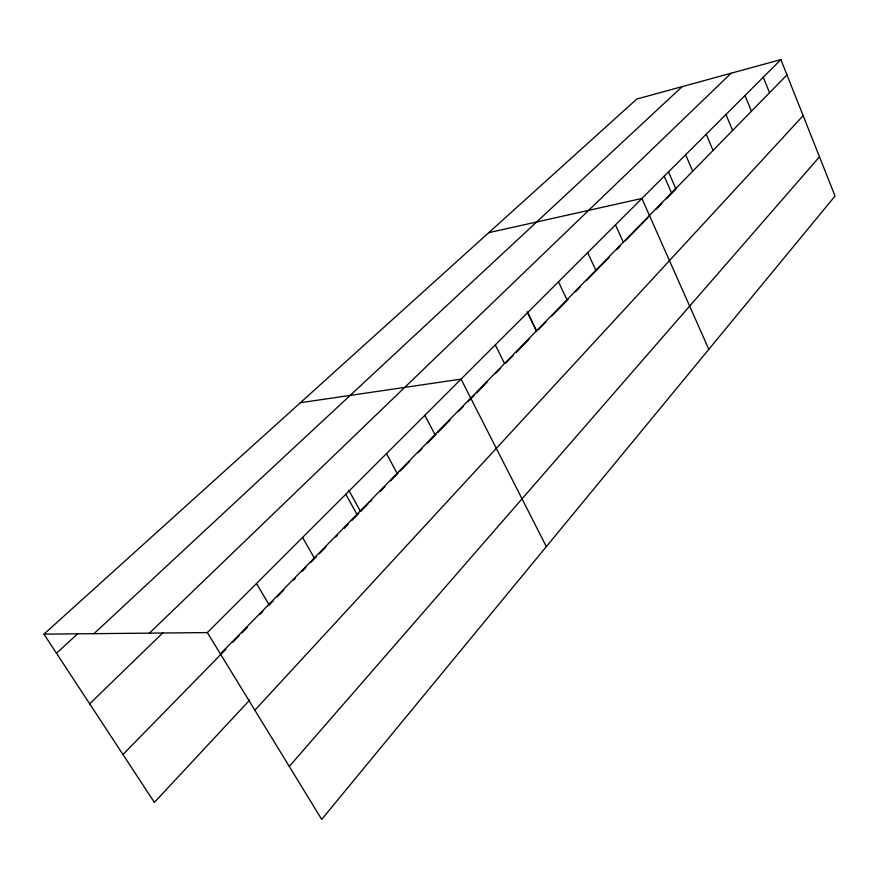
<?xml version="1.0" encoding="UTF-8"?>
<svg xmlns="http://www.w3.org/2000/svg" width="879" height="879" viewBox="0 0 879 879"><rect width="100%" height="100%" fill="white"/><g stroke="black" fill="none" stroke-linecap="round" stroke-linejoin="round"><path stroke-width="1.32" d="M289.29 766.444L819.481 156.847M254.866 710.199L803.142 115.665M249.746 700.003L154.374 802.395L43.95 634.155L636.846 99.019L780.893 59.607L835.05 196.05L321.703 819.393L207.345 632.583L43.95 634.155M220.398 653.91L786.969 74.913M122.961 754.523L225.925 649.24M232.506 642.505L239.088 635.781M241.912 632.891L247.548 627.123M259.931 614.465L262.799 611.531M268.556 605.653L273.336 600.753M277.171 596.83L283.884 589.974M293.454 580.184L295.366 578.228M302.068 571.372L305.892 567.46M310.683 562.571L316.429 556.693M319.297 553.759L325.999 546.903M335.602 537.091L337.514 535.124M344.238 528.257L348.084 524.323M351.919 520.401L358.643 513.523M368.081 503.876L360.566 511.556L348.831 490.35M369.96 501.953L371.839 500.03M380.299 491.383L385.002 486.57M390.639 480.802L398.209 473.067M400.11 471.122L409.603 461.409M418.151 452.674L421.953 448.784M427.601 443.005L436.006 434.413M437.874 432.501L450.026 420.085M458.497 411.416L463.255 406.548M468.013 401.681L474.671 394.869M476.572 392.924L486.999 382.266M495.47 373.608L500.173 368.795M505.821 363.027L513.325 355.358M516.116 352.49L529.169 339.14M538.475 329.625L545.859 322.088M551.386 316.429L568.043 299.398M575.459 291.817L580.096 287.07M586.634 280.39L609.147 257.36M616.695 249.636L620.475 245.779M625.266 240.89L647.933 217.706M656.25 209.202L661.854 203.467M666.557 198.654L675.962 189.04L668.469 171.812M207.345 632.583L780.893 59.607M89.691 703.837L162.967 632.715M149.397 633.144L731.119 73.221M93.987 633.671L682.203 86.614M56.498 653.262L77.66 633.781M488.746 232.682L641.89 198.467L708.826 349.326M300.365 402.714L461.057 379.124L546.353 546.606M256.503 583.48L268.853 604.389M302.563 537.465L314.286 557.967M345.81 494.262L356.951 514.358M386.496 453.608L397.11 473.32M424.843 415.295L434.962 434.633M495.295 344.92L504.535 363.543M527.719 312.528L536.564 330.801M527.092 311.836L536.629 331.515M558.473 281.807L566.955 299.75M587.677 252.636L595.83 270.249M615.454 224.881L623.288 242.186M664.216 176.163L671.512 192.908M685.631 154.77L692.696 171.251M706.2 134.223L713.045 150.463M725.966 114.479L732.603 130.477M744.974 95.492L751.413 111.248M763.269 77.209L769.521 92.745"/></g></svg>
